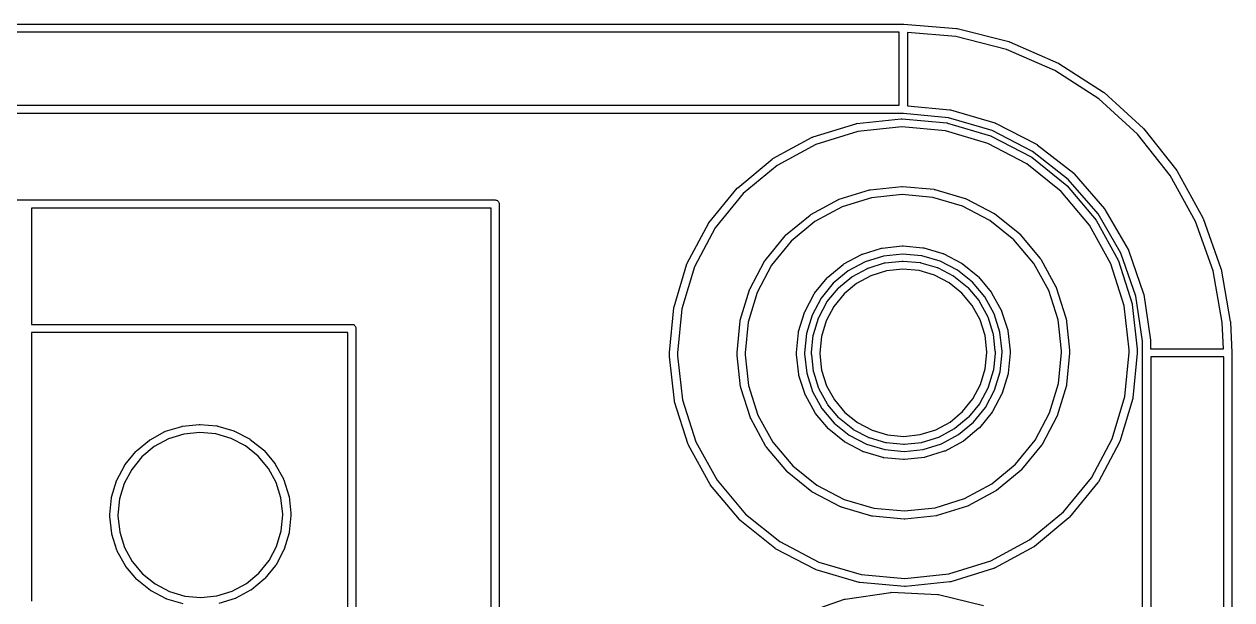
# Model space of a CAD drawing. Extents: x -9 to 156, y -358 to -97.
# Drawn here: x 134.04 to 156.38, y -108.07 to -97.42 of the extents above; entities that cross this region are included whole.
import ezdxf

# ---------------------------------------------------------------- set-up
doc = ezdxf.new("R2010")
doc.units = 0
doc.layers.add('BLACK', color=7, linetype='CONTINUOUS')

msp = doc.modelspace()

# ---------------------------------------------------------------- linework, layer by layer
at = {"layer": 'BLACK', "linetype": 'CONTINUOUS'}
for p, q in [((47.3037, -97.425), (150.296, -97.425)), ((150.225, -97.575), (47.375, -97.575)), ((150.225, -98.925), (150.225, -97.575)), ((150.296, -97.425), (150.3, -97.4246)), ((150.3, -97.4246), (150.304, -97.425)), ((150.304, -97.425), (150.304, -97.425)), ((150.304, -97.425), (150.307, -97.4253)), ((150.307, -97.4253), (151.286, -97.5058)), ((151.268, -97.6548), (150.375, -97.5814)), ((150.375, -97.5814), (150.375, -98.9318)), ((151.286, -97.5058), (151.286, -97.5058)), ((151.286, -97.5058), (151.288, -97.506)), ((151.288, -97.506), (151.293, -97.507)), ((151.293, -97.507), (151.298, -97.5078)), ((151.298, -97.5078), (152.252, -97.7474)), ((152.209, -97.8913), (151.268, -97.6548)), ((152.252, -97.7474), (152.252, -97.7474)), ((152.252, -97.7474), (152.252, -97.7474)), ((152.252, -97.7474), (152.254, -97.7478)), ((152.254, -97.7478), (152.259, -97.7497)), ((152.259, -97.7497), (152.264, -97.7513)), ((152.264, -97.7513), (153.165, -98.1434)), ((153.1, -98.2785), (152.209, -97.8913)), ((153.165, -98.1434), (153.165, -98.1434)), ((153.165, -98.1434), (153.165, -98.1434)), ((153.165, -98.1434), (153.167, -98.1442)), ((153.167, -98.1442), (153.171, -98.1468)), ((153.171, -98.1468), (153.176, -98.1492)), ((153.176, -98.1492), (154.002, -98.6833)), ((153.915, -98.8059), (153.1, -98.2785)), ((154.002, -98.6833), (154.003, -98.6843)), ((154.003, -98.6843), (154.007, -98.6876)), ((154.007, -98.6876), (154.011, -98.6908)), ((154.011, -98.6908), (154.739, -99.3525)), ((47.375, -98.925), (150.225, -98.925)), ((150.375, -98.9318), (151.158, -99.0065)), ((154.633, -99.4593), (153.915, -98.8059)), ((150.296, -99.075), (98.8, -99.075)), ((150.3, -99.0754), (150.296, -99.075)), ((151.137, -99.1552), (150.3, -99.0754)), ((150.3, -99.0754), (150.3, -99.0754)), ((151.943, -99.3918), (151.137, -99.1552)), ((151.158, -99.0065), (151.165, -99.0076)), ((151.165, -99.0076), (151.169, -99.0086)), ((151.169, -99.0086), (151.172, -99.0092)), ((151.172, -99.0092), (151.992, -99.2498)), ((148.631, -99.5104), (149.423, -99.2652)), ((149.423, -99.2652), (149.424, -99.2649)), ((149.424, -99.2649), (149.431, -99.2636)), ((149.431, -99.2636), (149.438, -99.2622)), ((149.438, -99.2622), (150.262, -99.1755)), ((150.271, -99.3255), (149.461, -99.4106)), ((150.262, -99.1755), (150.262, -99.1755)), ((150.262, -99.1755), (150.263, -99.1755)), ((150.263, -99.1755), (150.264, -99.1754)), ((150.264, -99.1754), (150.27, -99.1755)), ((150.27, -99.1755), (150.277, -99.1754)), ((151.082, -99.3993), (150.271, -99.3255)), ((150.277, -99.1754), (151.103, -99.2506)), ((151.103, -99.2506), (151.103, -99.2506)), ((151.103, -99.2506), (151.103, -99.2506)), ((151.103, -99.2506), (151.104, -99.2507)), ((151.104, -99.2507), (151.111, -99.252)), ((151.111, -99.252), (151.118, -99.2533)), ((151.118, -99.2533), (151.913, -99.4875)), ((151.992, -99.2498), (151.999, -99.2523)), ((151.999, -99.2523), (152.002, -99.2538)), ((152.002, -99.2538), (152.005, -99.2551)), ((152.005, -99.2551), (152.765, -99.6465)), ((154.739, -99.3525), (154.74, -99.3538)), ((154.74, -99.3538), (154.743, -99.3577)), ((154.743, -99.3577), (154.747, -99.3615)), ((154.747, -99.3615), (155.356, -100.133)), ((147.888, -99.9106), (148.617, -99.5161)), ((148.617, -99.5161), (148.618, -99.5156)), ((148.618, -99.5156), (148.625, -99.5131)), ((148.625, -99.5131), (148.631, -99.5104)), ((149.461, -99.4106), (148.682, -99.6516)), ((151.864, -99.6293), (151.082, -99.3993)), ((151.913, -99.4875), (151.914, -99.4878)), ((151.914, -99.4878), (151.921, -99.4905)), ((151.921, -99.4905), (151.927, -99.493)), ((151.927, -99.493), (152.662, -99.8773)), ((152.69, -99.7766), (151.943, -99.3918)), ((155.235, -100.221), (154.633, -99.4593)), ((148.682, -99.6516), (147.966, -100.039)), ((152.586, -100.007), (151.864, -99.6293)), ((153.351, -100.296), (152.69, -99.7766)), ((152.765, -99.6465), (152.772, -99.6502)), ((152.772, -99.6502), (152.774, -99.6523)), ((152.774, -99.6523), (152.777, -99.6542)), ((152.777, -99.6542), (153.45, -100.182)), ((147.237, -100.448), (147.876, -99.9188)), ((147.966, -100.039), (147.338, -100.558)), ((147.876, -99.9181), (147.882, -99.9144)), ((147.876, -99.9188), (147.876, -99.9181)), ((147.876, -99.9188), (147.876, -99.9188)), ((147.876, -99.9188), (147.876, -99.9188)), ((147.882, -99.9144), (147.888, -99.9106)), ((153.221, -100.517), (152.586, -100.007)), ((152.662, -99.8773), (152.662, -99.8773)), ((152.662, -99.8773), (152.662, -99.8773)), ((152.662, -99.8773), (152.663, -99.8778)), ((152.663, -99.8778), (152.668, -99.8816)), ((152.668, -99.8816), (152.674, -99.8853)), ((152.674, -99.8853), (153.321, -100.405)), ((153.45, -100.182), (153.455, -100.187)), ((153.455, -100.187), (153.457, -100.19)), ((153.457, -100.19), (153.46, -100.192)), ((153.46, -100.192), (154.02, -100.838)), ((155.704, -101.071), (155.235, -100.221)), ((155.356, -100.133), (155.356, -100.133)), ((155.356, -100.133), (155.356, -100.133)), ((155.356, -100.133), (155.358, -100.135)), ((155.358, -100.135), (155.36, -100.139)), ((155.36, -100.139), (155.363, -100.143)), ((155.363, -100.143), (155.838, -101.004)), ((146.702, -101.101), (147.226, -100.458)), ((147.226, -100.458), (147.227, -100.457)), ((147.227, -100.457), (147.232, -100.452)), ((147.232, -100.452), (147.237, -100.448)), ((149.115, -100.663), (149.675, -100.49)), ((149.675, -100.49), (149.676, -100.489)), ((149.675, -100.49), (149.675, -100.49)), ((149.676, -100.489), (149.682, -100.488)), ((149.682, -100.488), (149.689, -100.487)), ((149.689, -100.487), (150.271, -100.425)), ((150.271, -100.425), (150.271, -100.425)), ((150.271, -100.425), (150.271, -100.425)), ((150.271, -100.425), (150.272, -100.425)), ((150.272, -100.425), (150.279, -100.425)), ((150.279, -100.425), (150.286, -100.425)), ((150.286, -100.425), (150.869, -100.478)), ((150.869, -100.478), (150.869, -100.478)), ((150.869, -100.478), (150.869, -100.478)), ((150.869, -100.478), (150.87, -100.479)), ((150.87, -100.479), (150.877, -100.48)), ((150.877, -100.48), (150.883, -100.481)), ((150.883, -100.481), (151.445, -100.646)), ((153.321, -100.405), (153.321, -100.406)), ((153.321, -100.406), (153.326, -100.411)), ((153.326, -100.411), (153.331, -100.415)), ((153.331, -100.415), (153.864, -101.051)), ((153.902, -100.931), (153.351, -100.296)), ((63.5037, -100.675), (134.096, -100.675)), ((134.096, -100.675), (134.1, -100.675)), ((134.1, -100.675), (134.104, -100.675)), ((134.104, -100.675), (142.746, -100.675)), ((142.746, -100.675), (142.75, -100.675)), ((142.75, -100.675), (142.754, -100.675)), ((142.754, -100.675), (142.765, -100.676)), ((142.765, -100.676), (142.779, -100.68)), ((142.779, -100.68), (142.792, -100.687)), ((142.792, -100.687), (142.803, -100.697)), ((142.803, -100.697), (142.813, -100.708)), ((142.813, -100.708), (142.82, -100.721)), ((142.82, -100.721), (142.824, -100.735)), ((147.338, -100.558), (146.823, -101.19)), ((148.587, -100.947), (149.102, -100.668)), ((149.102, -100.668), (149.102, -100.668)), ((149.102, -100.668), (149.102, -100.668)), ((149.102, -100.668), (149.103, -100.668)), ((149.103, -100.668), (149.109, -100.665)), ((149.109, -100.665), (149.115, -100.663)), ((149.712, -100.635), (149.167, -100.804)), ((150.28, -100.575), (149.712, -100.635)), ((150.848, -100.627), (150.28, -100.575)), ((151.396, -100.788), (150.848, -100.627)), ((151.445, -100.646), (151.445, -100.646)), ((151.445, -100.646), (151.445, -100.647)), ((151.445, -100.647), (151.446, -100.647)), ((151.446, -100.647), (151.452, -100.649)), ((151.452, -100.649), (151.459, -100.652)), ((151.459, -100.652), (151.977, -100.923)), ((153.745, -101.141), (153.221, -100.517)), ((142.675, -100.825), (134.175, -100.825)), ((134.175, -100.825), (134.175, -102.975)), ((142.675, -109.625), (142.675, -100.825)), ((142.824, -100.735), (142.825, -100.75)), ((142.825, -100.75), (142.825, -100.754)), ((142.825, -100.754), (142.825, -109.696)), ((148.581, -100.951), (148.587, -100.947)), ((149.167, -100.804), (148.665, -101.075)), ((151.901, -101.053), (151.396, -100.788)), ((151.977, -100.923), (151.977, -100.923)), ((151.977, -100.923), (151.978, -100.924)), ((151.978, -100.924), (151.984, -100.928)), ((151.984, -100.928), (151.99, -100.931)), ((151.99, -100.931), (152.446, -101.298)), ((154.323, -101.658), (153.902, -100.931)), ((154.02, -100.838), (154.025, -100.843)), ((154.025, -100.843), (154.026, -100.846)), ((154.026, -100.846), (154.028, -100.849)), ((154.028, -100.849), (154.456, -101.589)), ((146.304, -101.845), (146.694, -101.113)), ((146.694, -101.112), (146.698, -101.106)), ((146.694, -101.113), (146.694, -101.112)), ((146.694, -101.113), (146.694, -101.113)), ((146.694, -101.113), (146.694, -101.113)), ((146.698, -101.106), (146.702, -101.101)), ((148.123, -101.328), (148.575, -100.955)), ((148.665, -101.075), (148.225, -101.439)), ((148.575, -100.954), (148.581, -100.951)), ((148.575, -100.955), (148.575, -100.954)), ((152.346, -101.41), (151.901, -101.053)), ((154.137, -101.855), (153.745, -101.141)), ((153.864, -101.051), (153.864, -101.051)), ((153.864, -101.051), (153.864, -101.051)), ((153.864, -101.051), (153.865, -101.051)), ((153.865, -101.051), (153.869, -101.057)), ((153.869, -101.057), (153.872, -101.063)), ((153.872, -101.063), (154.272, -101.79)), ((156.028, -101.987), (155.704, -101.071)), ((155.838, -101.004), (155.839, -101.006)), ((155.839, -101.006), (155.841, -101.011)), ((155.841, -101.011), (155.843, -101.015)), ((155.843, -101.015), (156.172, -101.942)), ((146.823, -101.19), (146.44, -101.909)), ((147.743, -101.792), (148.113, -101.339)), ((148.113, -101.339), (148.114, -101.338)), ((148.114, -101.338), (148.119, -101.333)), ((148.119, -101.333), (148.123, -101.328)), ((152.446, -101.298), (152.446, -101.298)), ((152.446, -101.298), (152.446, -101.298)), ((152.446, -101.298), (152.447, -101.299)), ((152.447, -101.299), (152.452, -101.304)), ((152.452, -101.304), (152.456, -101.308)), ((152.456, -101.308), (152.833, -101.757)), ((148.225, -101.439), (147.864, -101.882)), ((149.542, -101.677), (149.896, -101.567)), ((149.896, -101.567), (149.897, -101.567)), ((149.897, -101.567), (149.903, -101.566)), ((149.903, -101.566), (149.91, -101.564)), ((149.91, -101.564), (150.279, -101.525)), ((150.279, -101.525), (150.279, -101.525)), ((150.279, -101.525), (150.279, -101.525)), ((150.279, -101.525), (150.28, -101.525)), ((150.28, -101.525), (150.287, -101.525)), ((150.287, -101.525), (150.294, -101.525)), ((150.294, -101.525), (150.663, -101.559)), ((150.663, -101.559), (150.663, -101.559)), ((150.663, -101.559), (150.663, -101.559)), ((150.663, -101.559), (150.664, -101.559)), ((150.664, -101.559), (150.67, -101.56)), ((150.67, -101.56), (150.677, -101.562)), ((150.677, -101.562), (151.033, -101.666)), ((152.713, -101.848), (152.346, -101.41)), ((154.456, -101.589), (154.456, -101.589)), ((154.456, -101.589), (154.456, -101.589)), ((154.456, -101.589), (154.46, -101.596)), ((154.46, -101.596), (154.461, -101.599)), ((154.461, -101.599), (154.462, -101.602)), ((154.462, -101.602), (154.743, -102.41)), ((147.46, -102.322), (147.735, -101.805)), ((147.735, -101.805), (147.736, -101.804)), ((147.735, -101.805), (147.735, -101.805)), ((147.735, -101.805), (147.735, -101.805)), ((147.736, -101.804), (147.739, -101.798)), ((147.739, -101.798), (147.743, -101.792)), ((149.202, -101.859), (149.528, -101.682)), ((149.593, -101.818), (149.28, -101.987)), ((149.528, -101.682), (149.528, -101.682)), ((149.528, -101.682), (149.528, -101.682)), ((149.528, -101.682), (149.529, -101.682)), ((149.529, -101.682), (149.535, -101.679)), ((149.535, -101.679), (149.542, -101.677)), ((149.933, -101.713), (149.593, -101.818)), ((149.65, -101.934), (149.952, -101.84)), ((150.287, -101.675), (149.933, -101.713)), ((149.952, -101.84), (149.953, -101.84)), ((149.953, -101.84), (149.96, -101.839)), ((149.96, -101.839), (149.966, -101.837)), ((149.966, -101.837), (150.281, -101.804)), ((150.281, -101.804), (150.281, -101.804)), ((150.281, -101.804), (150.281, -101.804)), ((150.281, -101.804), (150.282, -101.804)), ((150.282, -101.804), (150.289, -101.804)), ((150.642, -101.708), (150.287, -101.675)), ((150.289, -101.804), (150.295, -101.804)), ((150.295, -101.804), (150.611, -101.833)), ((150.611, -101.833), (150.611, -101.833)), ((150.611, -101.833), (150.611, -101.833)), ((150.611, -101.833), (150.612, -101.833)), ((150.612, -101.833), (150.618, -101.834)), ((150.618, -101.834), (150.625, -101.836)), ((150.625, -101.836), (150.928, -101.925)), ((150.984, -101.808), (150.642, -101.708)), ((151.299, -101.973), (150.984, -101.808)), ((151.033, -101.666), (151.034, -101.667)), ((151.034, -101.667), (151.04, -101.669)), ((151.04, -101.669), (151.046, -101.672)), ((151.046, -101.672), (151.375, -101.844)), ((152.833, -101.757), (152.833, -101.757)), ((152.833, -101.757), (152.833, -101.757)), ((152.833, -101.757), (152.833, -101.758)), ((152.833, -101.758), (152.837, -101.763)), ((152.837, -101.763), (152.841, -101.769)), ((152.841, -101.769), (153.123, -102.282)), ((154.272, -101.79), (154.273, -101.791)), ((154.273, -101.791), (154.275, -101.797)), ((154.275, -101.797), (154.278, -101.803)), ((154.278, -101.803), (154.529, -102.594)), ((154.599, -102.452), (154.323, -101.658)), ((146.059, -102.653), (146.299, -101.859)), ((146.44, -101.909), (146.205, -102.689)), ((146.299, -101.858), (146.302, -101.851)), ((146.299, -101.859), (146.299, -101.858)), ((146.302, -101.851), (146.304, -101.845)), ((147.864, -101.882), (147.596, -102.386)), ((148.904, -102.103), (149.19, -101.867)), ((149.28, -101.987), (149.005, -102.214)), ((149.19, -101.867), (149.191, -101.866)), ((149.19, -101.867), (149.19, -101.867)), ((149.19, -101.867), (149.19, -101.867)), ((149.191, -101.866), (149.196, -101.863)), ((149.196, -101.863), (149.202, -101.859)), ((149.358, -102.09), (149.636, -101.94)), ((149.636, -101.94), (149.637, -101.939)), ((149.637, -101.939), (149.643, -101.937)), ((149.643, -101.937), (149.65, -101.934)), ((149.989, -101.986), (149.701, -102.075)), ((150.289, -101.954), (149.989, -101.986)), ((150.59, -101.982), (150.289, -101.954)), ((150.879, -102.067), (150.59, -101.982)), ((150.928, -101.925), (150.929, -101.925)), ((150.929, -101.925), (150.936, -101.928)), ((150.936, -101.928), (150.942, -101.93)), ((150.942, -101.93), (151.222, -102.077)), ((151.577, -102.196), (151.299, -101.973)), ((151.375, -101.844), (151.375, -101.844)), ((151.375, -101.844), (151.375, -101.844)), ((151.375, -101.844), (151.376, -101.844)), ((151.376, -101.844), (151.382, -101.848)), ((151.382, -101.848), (151.387, -101.852)), ((151.387, -101.852), (151.676, -102.084)), ((152.988, -102.348), (152.713, -101.848)), ((154.383, -102.632), (154.137, -101.855)), ((156.199, -102.944), (156.028, -101.987)), ((156.172, -101.942), (156.172, -101.944)), ((156.172, -101.944), (156.173, -101.949)), ((156.173, -101.949), (156.175, -101.954)), ((156.175, -101.954), (156.347, -102.922)), ((148.659, -102.401), (148.894, -102.114)), ((149.005, -102.214), (148.78, -102.49)), ((148.894, -102.113), (148.899, -102.108)), ((148.894, -102.114), (148.894, -102.113)), ((148.899, -102.108), (148.904, -102.103)), ((149.102, -102.3), (149.346, -102.098)), ((149.436, -102.219), (149.203, -102.411)), ((149.346, -102.098), (149.352, -102.094)), ((149.346, -102.098), (149.346, -102.098)), ((149.346, -102.098), (149.346, -102.098)), ((149.346, -102.098), (149.346, -102.098)), ((149.352, -102.094), (149.358, -102.09)), ((149.701, -102.075), (149.436, -102.219)), ((151.146, -102.207), (150.879, -102.067)), ((151.382, -102.396), (151.146, -102.207)), ((151.222, -102.077), (151.222, -102.077)), ((151.222, -102.077), (151.222, -102.077)), ((151.222, -102.077), (151.223, -102.078)), ((151.223, -102.078), (151.229, -102.081)), ((151.229, -102.081), (151.235, -102.085)), ((151.235, -102.085), (151.481, -102.283)), ((151.481, -102.283), (151.481, -102.283)), ((151.481, -102.283), (151.481, -102.283)), ((151.481, -102.283), (151.482, -102.284)), ((151.482, -102.284), (151.487, -102.289)), ((151.806, -102.469), (151.577, -102.196)), ((151.676, -102.084), (151.676, -102.084)), ((151.676, -102.084), (151.676, -102.084)), ((151.676, -102.084), (151.677, -102.085)), ((151.677, -102.085), (151.682, -102.09)), ((151.682, -102.09), (151.687, -102.094)), ((151.687, -102.094), (151.925, -102.378)), ((153.123, -102.282), (153.123, -102.282)), ((153.123, -102.282), (153.123, -102.282)), ((153.123, -102.282), (153.124, -102.283)), ((153.124, -102.283), (153.126, -102.289)), ((147.285, -102.896), (147.455, -102.335)), ((147.596, -102.386), (147.431, -102.932)), ((147.455, -102.334), (147.458, -102.328)), ((147.455, -102.335), (147.455, -102.334)), ((147.458, -102.328), (147.46, -102.322)), ((148.477, -102.741), (148.651, -102.413)), ((148.78, -102.49), (148.613, -102.805)), ((148.651, -102.413), (148.652, -102.412)), ((148.652, -102.412), (148.656, -102.407)), ((148.656, -102.407), (148.659, -102.401)), ((148.892, -102.555), (149.092, -102.31)), ((149.203, -102.411), (149.012, -102.645)), ((149.092, -102.309), (149.097, -102.305)), ((149.092, -102.31), (149.092, -102.309)), ((149.097, -102.305), (149.102, -102.3)), ((151.575, -102.627), (151.382, -102.396)), ((151.487, -102.289), (151.492, -102.294)), ((151.492, -102.294), (151.695, -102.536)), ((151.977, -102.781), (151.806, -102.469)), ((151.925, -102.378), (151.926, -102.379)), ((151.926, -102.379), (151.93, -102.385)), ((151.93, -102.385), (151.933, -102.39)), ((151.933, -102.39), (152.112, -102.715)), ((153.161, -102.892), (152.988, -102.348)), ((153.126, -102.289), (153.129, -102.295)), ((153.129, -102.295), (153.306, -102.854)), ((154.72, -103.286), (154.599, -102.452)), ((154.743, -102.41), (154.745, -102.417)), ((154.745, -102.417), (154.745, -102.42)), ((154.745, -102.42), (154.746, -102.423)), ((154.746, -102.423), (154.869, -103.269)), ((145.975, -103.493), (146.056, -102.667)), ((146.056, -102.666), (146.058, -102.66)), ((146.056, -102.667), (146.056, -102.666)), ((146.056, -102.667), (146.056, -102.667)), ((146.056, -102.667), (146.056, -102.667)), ((146.058, -102.66), (146.059, -102.653)), ((146.205, -102.689), (146.125, -103.503)), ((148.735, -102.847), (148.884, -102.568)), ((149.012, -102.645), (148.871, -102.911)), ((148.884, -102.567), (148.888, -102.561)), ((148.884, -102.568), (148.884, -102.567)), ((148.884, -102.568), (148.884, -102.568)), ((148.884, -102.568), (148.884, -102.568)), ((148.888, -102.561), (148.892, -102.555)), ((151.721, -102.891), (151.575, -102.627)), ((151.695, -102.536), (151.695, -102.536)), ((151.695, -102.536), (151.695, -102.536)), ((151.695, -102.536), (151.696, -102.537)), ((151.696, -102.537), (151.7, -102.542)), ((151.7, -102.542), (151.703, -102.548)), ((151.703, -102.548), (151.856, -102.825)), ((152.112, -102.715), (152.113, -102.716)), ((152.113, -102.716), (152.115, -102.723)), ((152.115, -102.723), (152.118, -102.729)), ((152.118, -102.729), (152.23, -103.082)), ((154.475, -103.445), (154.383, -102.632)), ((154.529, -102.594), (154.529, -102.594)), ((154.529, -102.594), (154.529, -102.594)), ((154.529, -102.594), (154.529, -102.595)), ((154.529, -102.595), (154.53, -102.601)), ((154.53, -102.601), (154.532, -102.608)), ((154.532, -102.608), (154.624, -103.432)), ((147.225, -103.493), (147.282, -102.91)), ((147.282, -102.91), (147.283, -102.909)), ((147.282, -102.91), (147.282, -102.91)), ((147.282, -102.91), (147.282, -102.91)), ((147.283, -102.909), (147.284, -102.902)), ((147.284, -102.902), (147.285, -102.896)), ((147.431, -102.932), (147.375, -103.503)), ((148.364, -103.109), (148.472, -102.754)), ((148.472, -102.753), (148.475, -102.747)), ((148.472, -102.754), (148.472, -102.753)), ((148.475, -102.747), (148.477, -102.741)), ((148.613, -102.805), (148.51, -103.146)), ((148.638, -103.163), (148.729, -102.861)), ((148.729, -102.861), (148.73, -102.86)), ((148.73, -102.86), (148.732, -102.853)), ((148.732, -102.853), (148.735, -102.847)), ((148.871, -102.911), (148.784, -103.2)), ((151.812, -103.179), (151.721, -102.891)), ((151.856, -102.825), (151.856, -102.826)), ((151.856, -102.826), (151.859, -102.832)), ((151.859, -102.832), (151.862, -102.839)), ((151.862, -102.839), (151.957, -103.14)), ((152.085, -103.121), (151.977, -102.781)), ((153.225, -103.463), (153.161, -102.892)), ((153.306, -102.854), (153.306, -102.854)), ((153.306, -102.854), (153.306, -102.854)), ((153.306, -102.854), (153.306, -102.855)), ((153.306, -102.855), (153.308, -102.861)), ((153.308, -102.861), (153.309, -102.868)), ((153.309, -102.868), (153.374, -103.45)), ((156.221, -103.425), (156.199, -102.944)), ((156.347, -102.922), (156.348, -102.924)), ((156.348, -102.924), (156.348, -102.928)), ((156.348, -102.928), (156.348, -102.932)), ((156.348, -102.932), (156.375, -103.495)), ((134.175, -102.975), (140.096, -102.975)), ((134.175, -103.125), (134.175, -108.096)), ((140.025, -103.125), (134.175, -103.125)), ((140.025, -109.625), (140.025, -103.125)), ((140.096, -102.975), (140.1, -102.975)), ((140.1, -102.975), (140.104, -102.975)), ((140.104, -102.975), (140.104, -102.975)), ((140.104, -102.975), (140.115, -102.976)), ((140.115, -102.976), (140.129, -102.98)), ((140.129, -102.98), (140.142, -102.987)), ((140.142, -102.987), (140.153, -102.997)), ((140.153, -102.997), (140.163, -103.008)), ((140.163, -103.008), (140.17, -103.021)), ((140.17, -103.021), (140.174, -103.035)), ((140.174, -103.035), (140.175, -103.05)), ((140.175, -103.05), (140.175, -103.054)), ((140.175, -103.054), (140.175, -109.625)), ((148.325, -103.493), (148.362, -103.124)), ((148.362, -103.123), (148.363, -103.116)), ((148.362, -103.124), (148.362, -103.123)), ((148.362, -103.124), (148.362, -103.124)), ((148.362, -103.124), (148.362, -103.124)), ((148.363, -103.116), (148.364, -103.109)), ((148.51, -103.146), (148.475, -103.503)), ((148.604, -103.493), (148.635, -103.178)), ((148.635, -103.177), (148.637, -103.17)), ((148.635, -103.178), (148.635, -103.177)), ((148.635, -103.178), (148.635, -103.178)), ((148.635, -103.178), (148.635, -103.178)), ((148.637, -103.17), (148.638, -103.163)), ((151.846, -103.482), (151.812, -103.179)), ((151.957, -103.14), (151.957, -103.14)), ((151.957, -103.14), (151.957, -103.14)), ((151.957, -103.14), (151.957, -103.141)), ((151.957, -103.141), (151.959, -103.148)), ((151.959, -103.148), (151.96, -103.155)), ((151.96, -103.155), (151.995, -103.469)), ((152.125, -103.478), (152.085, -103.121)), ((152.23, -103.082), (152.23, -103.082)), ((152.23, -103.082), (152.23, -103.082)), ((152.23, -103.082), (152.23, -103.083)), ((152.23, -103.083), (152.232, -103.09)), ((152.232, -103.09), (152.233, -103.097)), ((152.233, -103.097), (152.274, -103.465)), ((148.784, -103.2), (148.754, -103.503)), ((154.725, -103.497), (154.72, -103.286)), ((154.869, -103.269), (154.87, -103.277)), ((154.87, -103.277), (154.87, -103.278)), ((154.87, -103.278), (154.87, -103.278)), ((154.87, -103.278), (154.873, -103.425)), ((145.975, -103.496), (145.975, -103.493)), ((145.975, -103.499), (145.975, -103.496)), ((145.975, -103.501), (145.975, -103.499)), ((145.975, -103.56), (145.975, -103.501)), ((145.976, -103.563), (145.975, -103.56)), ((145.976, -103.567), (145.976, -103.563)), ((145.976, -103.568), (145.976, -103.567)), ((146.068, -104.392), (145.976, -103.568)), ((146.125, -103.503), (146.125, -103.555)), ((146.125, -103.555), (146.217, -104.368)), ((147.225, -103.496), (147.225, -103.493)), ((147.225, -103.499), (147.225, -103.496)), ((147.225, -103.501), (147.225, -103.499)), ((147.225, -103.542), (147.225, -103.501)), ((147.226, -103.546), (147.225, -103.542)), ((147.226, -103.549), (147.226, -103.546)), ((147.226, -103.55), (147.226, -103.549)), ((147.291, -104.132), (147.226, -103.55)), ((147.375, -103.503), (147.375, -103.537)), ((147.375, -103.537), (147.439, -104.108)), ((148.325, -103.496), (148.325, -103.493)), ((148.325, -103.499), (148.325, -103.496)), ((148.325, -103.501), (148.325, -103.499)), ((148.325, -103.527), (148.325, -103.501)), ((148.326, -103.53), (148.325, -103.527)), ((148.326, -103.534), (148.326, -103.53)), ((148.326, -103.535), (148.326, -103.534)), ((148.367, -103.903), (148.326, -103.535)), ((148.475, -103.503), (148.475, -103.522)), ((148.475, -103.522), (148.515, -103.879)), ((148.604, -103.496), (148.604, -103.493)), ((148.604, -103.499), (148.604, -103.496)), ((148.604, -103.501), (148.604, -103.499)), ((148.604, -103.523), (148.604, -103.501)), ((148.604, -103.527), (148.604, -103.523)), ((148.604, -103.53), (148.604, -103.527)), ((148.605, -103.531), (148.604, -103.53)), ((148.64, -103.845), (148.605, -103.531)), ((148.754, -103.503), (148.754, -103.518)), ((148.754, -103.518), (148.788, -103.821)), ((151.816, -103.8), (151.846, -103.497)), ((151.846, -103.497), (151.846, -103.482)), ((151.996, -103.507), (151.965, -103.822)), ((151.995, -103.469), (151.996, -103.47)), ((151.996, -103.47), (151.996, -103.473)), ((151.996, -103.473), (151.996, -103.477)), ((151.996, -103.477), (151.996, -103.499)), ((151.996, -103.499), (151.996, -103.501)), ((151.996, -103.501), (151.996, -103.504)), ((151.996, -103.504), (151.996, -103.507)), ((152.09, -103.854), (152.125, -103.497)), ((152.125, -103.497), (152.125, -103.478)), ((152.275, -103.507), (152.238, -103.876)), ((152.274, -103.465), (152.274, -103.466)), ((152.274, -103.466), (152.274, -103.47)), ((152.274, -103.47), (152.275, -103.473)), ((152.275, -103.473), (152.275, -103.499)), ((152.275, -103.499), (152.275, -103.501)), ((152.275, -103.501), (152.275, -103.504)), ((152.275, -103.504), (152.275, -103.507)), ((153.169, -104.068), (153.225, -103.497)), ((153.225, -103.497), (153.225, -103.463)), ((153.375, -103.507), (153.318, -104.09)), ((153.374, -103.45), (153.374, -103.451)), ((153.374, -103.451), (153.374, -103.454)), ((153.374, -103.454), (153.375, -103.458)), ((153.375, -103.458), (153.375, -103.499)), ((153.375, -103.499), (153.375, -103.501)), ((153.375, -103.501), (153.375, -103.504)), ((153.375, -103.504), (153.375, -103.507)), ((154.395, -104.311), (154.475, -103.497)), ((154.475, -103.497), (154.475, -103.445)), ((154.625, -103.507), (154.544, -104.333)), ((154.624, -103.432), (154.624, -103.433)), ((154.624, -103.433), (154.624, -103.437)), ((154.624, -103.437), (154.625, -103.44)), ((154.625, -103.44), (154.625, -103.499)), ((154.625, -103.499), (154.625, -103.501)), ((154.625, -103.501), (154.625, -103.504)), ((154.625, -103.504), (154.625, -103.507)), ((154.725, -103.5), (154.725, -103.497)), ((154.725, -103.504), (154.725, -103.5)), ((154.725, -111.395), (154.725, -103.504)), ((154.873, -103.425), (156.221, -103.425)), ((154.875, -103.575), (154.875, -181.425)), ((156.225, -103.575), (154.875, -103.575)), ((156.225, -181.425), (156.225, -103.575)), ((156.375, -103.495), (156.375, -103.5)), ((156.375, -103.5), (156.375, -103.504)), ((156.375, -103.504), (156.375, -181.496)), ((148.641, -103.852), (148.64, -103.845)), ((148.788, -103.821), (148.879, -104.109)), ((151.729, -104.089), (151.816, -103.8)), ((151.962, -103.837), (151.871, -104.139)), ((151.963, -103.83), (151.962, -103.837)), ((151.965, -103.823), (151.963, -103.83)), ((151.965, -103.822), (151.965, -103.822)), ((151.965, -103.822), (151.965, -103.822)), ((151.965, -103.822), (151.965, -103.823)), ((148.368, -103.91), (148.367, -103.903)), ((148.37, -103.917), (148.368, -103.91)), ((148.37, -103.918), (148.37, -103.917)), ((148.482, -104.271), (148.37, -103.918)), ((148.37, -103.918), (148.37, -103.918)), ((148.37, -103.918), (148.37, -103.918)), ((148.515, -103.879), (148.623, -104.219)), ((148.643, -103.859), (148.641, -103.852)), ((148.643, -103.86), (148.643, -103.859)), ((148.738, -104.161), (148.643, -103.86)), ((148.643, -103.86), (148.643, -103.86)), ((148.643, -103.86), (148.643, -103.86)), ((151.987, -104.195), (152.09, -103.854)), ((152.236, -103.891), (152.128, -104.246)), ((152.237, -103.884), (152.236, -103.891)), ((152.238, -103.877), (152.237, -103.884)), ((152.238, -103.876), (152.238, -103.876)), ((152.238, -103.876), (152.238, -103.876)), ((152.238, -103.876), (152.238, -103.877)), ((153.004, -104.614), (153.169, -104.068)), ((147.292, -104.139), (147.291, -104.132)), ((147.294, -104.145), (147.292, -104.139)), ((147.294, -104.146), (147.294, -104.145)), ((147.471, -104.705), (147.294, -104.146)), ((147.294, -104.146), (147.294, -104.146)), ((147.294, -104.146), (147.294, -104.146)), ((147.439, -104.108), (147.612, -104.652)), ((148.485, -104.277), (148.482, -104.271)), ((148.487, -104.284), (148.485, -104.277)), ((148.488, -104.285), (148.487, -104.284)), ((148.667, -104.61), (148.488, -104.285)), ((148.623, -104.219), (148.794, -104.531)), ((148.741, -104.168), (148.738, -104.161)), ((148.744, -104.174), (148.741, -104.168)), ((148.744, -104.175), (148.744, -104.174)), ((148.897, -104.452), (148.744, -104.175)), ((148.879, -104.109), (149.025, -104.373)), ((151.588, -104.355), (151.729, -104.089)), ((151.865, -104.153), (151.716, -104.432)), ((151.82, -104.51), (151.987, -104.195)), ((151.868, -104.147), (151.865, -104.153)), ((151.87, -104.14), (151.868, -104.147)), ((151.871, -104.139), (151.87, -104.14)), ((152.123, -104.259), (151.949, -104.587)), ((152.125, -104.253), (152.123, -104.259)), ((152.128, -104.247), (152.125, -104.253)), ((152.128, -104.246), (152.128, -104.246)), ((152.128, -104.246), (152.128, -104.246)), ((152.128, -104.246), (152.128, -104.247)), ((153.315, -104.104), (153.145, -104.665)), ((153.316, -104.098), (153.315, -104.104)), ((153.317, -104.091), (153.316, -104.098)), ((153.318, -104.09), (153.317, -104.091)), ((146.07, -104.399), (146.068, -104.392)), ((146.071, -104.405), (146.07, -104.399)), ((146.071, -104.406), (146.071, -104.405)), ((146.322, -105.197), (146.071, -104.406)), ((146.071, -104.406), (146.071, -104.406)), ((146.071, -104.406), (146.071, -104.406)), ((146.217, -104.368), (146.463, -105.145)), ((148.901, -104.458), (148.897, -104.452)), ((148.904, -104.463), (148.901, -104.458)), ((148.905, -104.464), (148.904, -104.463)), ((149.108, -104.706), (148.905, -104.464)), ((148.905, -104.464), (148.905, -104.464)), ((148.905, -104.464), (148.905, -104.464)), ((149.025, -104.373), (149.218, -104.604)), ((151.397, -104.589), (151.588, -104.355)), ((151.708, -104.445), (151.508, -104.69)), ((151.595, -104.786), (151.82, -104.51)), ((151.712, -104.439), (151.708, -104.445)), ((151.716, -104.433), (151.712, -104.439)), ((151.716, -104.432), (151.716, -104.433)), ((154.16, -105.091), (154.395, -104.311)), ((154.541, -104.347), (154.301, -105.141)), ((154.542, -104.34), (154.541, -104.347)), ((154.544, -104.334), (154.542, -104.34)), ((154.544, -104.333), (154.544, -104.334)), ((147.474, -104.711), (147.471, -104.705)), ((147.476, -104.717), (147.474, -104.711)), ((147.477, -104.718), (147.476, -104.717)), ((147.759, -105.231), (147.477, -104.718)), ((147.477, -104.718), (147.477, -104.718)), ((147.477, -104.718), (147.477, -104.718)), ((147.612, -104.652), (147.887, -105.152)), ((148.67, -104.615), (148.667, -104.61)), ((148.674, -104.621), (148.67, -104.615)), ((148.675, -104.622), (148.674, -104.621)), ((148.913, -104.906), (148.675, -104.622)), ((148.675, -104.622), (148.675, -104.622)), ((148.675, -104.622), (148.675, -104.622)), ((148.794, -104.531), (149.023, -104.804)), ((149.113, -104.711), (149.108, -104.706)), ((149.118, -104.716), (149.113, -104.711)), ((149.119, -104.717), (149.118, -104.716)), ((149.365, -104.915), (149.119, -104.717)), ((149.119, -104.717), (149.119, -104.717)), ((149.119, -104.717), (149.119, -104.717)), ((149.218, -104.604), (149.454, -104.793)), ((151.164, -104.781), (151.397, -104.589)), ((151.498, -104.7), (151.254, -104.902)), ((151.503, -104.695), (151.498, -104.7)), ((151.508, -104.691), (151.503, -104.695)), ((151.508, -104.69), (151.508, -104.691)), ((151.941, -104.599), (151.706, -104.886)), ((151.944, -104.593), (151.941, -104.599)), ((151.948, -104.588), (151.944, -104.593)), ((151.949, -104.587), (151.948, -104.588)), ((151.949, -104.587), (151.949, -104.587)), ((151.949, -104.587), (151.949, -104.587)), ((152.736, -105.118), (153.004, -104.614)), ((153.14, -104.678), (152.865, -105.195)), ((153.142, -104.672), (153.14, -104.678)), ((153.145, -104.666), (153.142, -104.672)), ((153.145, -104.665), (153.145, -104.665)), ((153.145, -104.665), (153.145, -104.665)), ((153.145, -104.665), (153.145, -104.666)), ((136.37, -105.108), (136.644, -104.959)), ((136.644, -104.959), (136.644, -104.959)), ((136.644, -104.959), (136.644, -104.959)), ((136.644, -104.959), (136.645, -104.959)), ((136.645, -104.959), (136.652, -104.956)), ((136.652, -104.956), (136.658, -104.953)), ((136.658, -104.953), (136.956, -104.861)), ((136.956, -104.861), (136.956, -104.861)), ((136.956, -104.861), (136.957, -104.861)), ((136.957, -104.861), (136.964, -104.859)), ((136.964, -104.859), (136.97, -104.858)), ((136.97, -104.858), (137.281, -104.825)), ((137.281, -104.825), (137.281, -104.825)), ((137.281, -104.825), (137.281, -104.825)), ((137.281, -104.825), (137.282, -104.825)), ((137.282, -104.825), (137.289, -104.825)), ((137.289, -104.825), (137.296, -104.825)), ((137.296, -104.825), (137.607, -104.854)), ((137.607, -104.854), (137.607, -104.854)), ((137.607, -104.854), (137.607, -104.854)), ((137.607, -104.854), (137.608, -104.854)), ((137.608, -104.854), (137.614, -104.855)), ((137.614, -104.855), (137.621, -104.856)), ((137.621, -104.856), (137.921, -104.945)), ((137.921, -104.945), (137.922, -104.945)), ((137.922, -104.945), (137.928, -104.948)), ((137.928, -104.948), (137.934, -104.95)), ((137.934, -104.95), (138.211, -105.095)), ((148.918, -104.91), (148.913, -104.906)), ((148.923, -104.915), (148.918, -104.91)), ((148.924, -104.916), (148.923, -104.915)), ((149.213, -105.148), (148.924, -104.916)), ((148.924, -104.916), (148.924, -104.916)), ((148.924, -104.916), (148.924, -104.916)), ((149.023, -104.804), (149.301, -105.027)), ((149.371, -104.919), (149.365, -104.915)), ((149.377, -104.922), (149.371, -104.919)), ((149.378, -104.923), (149.377, -104.922)), ((149.658, -105.07), (149.378, -104.923)), ((149.378, -104.923), (149.378, -104.923)), ((149.378, -104.923), (149.378, -104.923)), ((149.454, -104.793), (149.721, -104.933)), ((149.721, -104.933), (150.01, -105.018)), ((150.611, -105.014), (150.899, -104.925)), ((150.899, -104.925), (151.164, -104.781)), ((151.242, -104.91), (150.964, -105.06)), ((151.248, -104.906), (151.242, -104.91)), ((151.254, -104.902), (151.248, -104.906)), ((151.254, -104.902), (151.254, -104.902)), ((151.254, -104.902), (151.254, -104.902)), ((151.254, -104.902), (151.254, -104.902)), ((151.32, -105.013), (151.595, -104.786)), ((151.696, -104.897), (151.41, -105.133)), ((151.701, -104.892), (151.696, -104.897)), ((151.706, -104.887), (151.701, -104.892)), ((151.706, -104.886), (151.706, -104.887)), ((136.117, -105.315), (136.357, -105.116)), ((136.357, -105.116), (136.358, -105.115)), ((136.358, -105.115), (136.364, -105.111)), ((136.364, -105.111), (136.37, -105.108)), ((136.709, -105.094), (136.447, -105.236)), ((136.993, -105.006), (136.709, -105.094)), ((137.289, -104.975), (136.993, -105.006)), ((137.586, -105.002), (137.289, -104.975)), ((137.871, -105.086), (137.586, -105.002)), ((138.135, -105.224), (137.871, -105.086)), ((138.211, -105.095), (138.211, -105.095)), ((138.211, -105.095), (138.212, -105.095)), ((138.212, -105.095), (138.217, -105.099)), ((138.217, -105.099), (138.223, -105.103)), ((138.223, -105.103), (138.466, -105.298)), ((146.463, -105.145), (146.855, -105.859)), ((147.887, -105.152), (148.254, -105.59)), ((149.218, -105.152), (149.213, -105.148)), ((149.224, -105.156), (149.218, -105.152)), ((149.225, -105.156), (149.224, -105.156)), ((149.553, -105.328), (149.225, -105.156)), ((149.225, -105.156), (149.225, -105.156)), ((149.225, -105.156), (149.225, -105.156)), ((149.301, -105.027), (149.616, -105.192)), ((149.664, -105.072), (149.658, -105.07)), ((149.671, -105.075), (149.664, -105.072)), ((149.672, -105.075), (149.671, -105.075)), ((149.975, -105.164), (149.672, -105.075)), ((149.982, -105.166), (149.975, -105.164)), ((149.988, -105.167), (149.982, -105.166)), ((149.989, -105.167), (149.988, -105.167)), ((150.305, -105.196), (149.989, -105.167)), ((149.989, -105.167), (149.989, -105.167)), ((149.989, -105.167), (149.989, -105.167)), ((150.01, -105.018), (150.311, -105.046)), ((150.311, -105.046), (150.611, -105.014)), ((150.634, -105.163), (150.319, -105.196)), ((150.64, -105.161), (150.634, -105.163)), ((150.647, -105.16), (150.64, -105.161)), ((150.648, -105.16), (150.647, -105.16)), ((150.95, -105.066), (150.648, -105.16)), ((150.667, -105.287), (151.007, -105.182)), ((150.957, -105.063), (150.95, -105.066)), ((150.963, -105.061), (150.957, -105.063)), ((150.964, -105.06), (150.963, -105.061)), ((150.964, -105.06), (150.964, -105.06)), ((150.964, -105.06), (150.964, -105.06)), ((151.007, -105.182), (151.32, -105.013)), ((151.398, -105.141), (151.072, -105.318)), ((151.404, -105.137), (151.398, -105.141)), ((151.409, -105.134), (151.404, -105.137)), ((151.41, -105.133), (151.409, -105.134)), ((151.41, -105.133), (151.41, -105.133)), ((151.41, -105.133), (151.41, -105.133)), ((152.375, -105.561), (152.736, -105.118)), ((153.777, -105.81), (154.16, -105.091)), ((154.296, -105.155), (153.906, -105.887)), ((154.298, -105.149), (154.296, -105.155)), ((154.301, -105.142), (154.298, -105.149)), ((154.301, -105.141), (154.301, -105.142)), ((135.909, -105.567), (136.107, -105.325)), ((136.107, -105.324), (136.112, -105.32)), ((136.107, -105.325), (136.107, -105.324)), ((136.112, -105.32), (136.117, -105.315)), ((136.447, -105.236), (136.218, -105.426)), ((138.367, -105.411), (138.135, -105.224)), ((138.558, -105.639), (138.367, -105.411)), ((138.466, -105.298), (138.467, -105.299)), ((138.467, -105.299), (138.472, -105.304)), ((138.472, -105.304), (138.477, -105.309)), ((138.477, -105.309), (138.678, -105.548)), ((146.325, -105.203), (146.322, -105.197)), ((146.327, -105.209), (146.325, -105.203)), ((146.328, -105.21), (146.327, -105.209)), ((146.728, -105.937), (146.328, -105.21)), ((147.763, -105.237), (147.759, -105.231)), ((147.767, -105.242), (147.763, -105.237)), ((147.767, -105.243), (147.767, -105.242)), ((148.144, -105.692), (147.767, -105.243)), ((147.767, -105.243), (147.767, -105.243)), ((147.767, -105.243), (147.767, -105.243)), ((149.56, -105.331), (149.553, -105.328)), ((149.566, -105.333), (149.56, -105.331)), ((149.567, -105.334), (149.566, -105.333)), ((149.923, -105.438), (149.567, -105.334)), ((149.616, -105.192), (149.958, -105.292)), ((149.958, -105.292), (150.313, -105.325)), ((150.311, -105.196), (150.305, -105.196)), ((150.318, -105.196), (150.311, -105.196)), ((150.313, -105.325), (150.667, -105.287)), ((150.319, -105.196), (150.318, -105.196)), ((150.319, -105.196), (150.319, -105.196)), ((150.319, -105.196), (150.319, -105.196)), ((151.058, -105.323), (150.704, -105.433)), ((151.065, -105.321), (151.058, -105.323)), ((151.071, -105.318), (151.065, -105.321)), ((151.072, -105.318), (151.071, -105.318)), ((152.857, -105.208), (152.487, -105.661)), ((152.861, -105.202), (152.857, -105.208)), ((152.864, -105.196), (152.861, -105.202)), ((152.865, -105.195), (152.864, -105.196)), ((152.865, -105.195), (152.865, -105.195)), ((152.865, -105.195), (152.865, -105.195)), ((135.755, -105.855), (135.901, -105.579)), ((135.901, -105.579), (135.902, -105.578)), ((135.902, -105.578), (135.905, -105.573)), ((135.905, -105.573), (135.909, -105.567)), ((136.218, -105.426), (136.03, -105.656)), ((138.678, -105.548), (138.678, -105.548)), ((138.678, -105.548), (138.678, -105.548)), ((138.678, -105.548), (138.678, -105.549)), ((138.678, -105.549), (138.682, -105.554)), ((138.682, -105.554), (138.686, -105.56)), ((138.686, -105.56), (138.836, -105.834)), ((148.254, -105.59), (148.699, -105.947)), ((149.93, -105.44), (149.923, -105.438)), ((149.936, -105.441), (149.93, -105.44)), ((149.937, -105.441), (149.936, -105.441)), ((150.306, -105.475), (149.937, -105.441)), ((149.937, -105.441), (149.937, -105.441)), ((149.937, -105.441), (149.937, -105.441)), ((150.313, -105.475), (150.306, -105.475)), ((150.32, -105.475), (150.313, -105.475)), ((150.321, -105.475), (150.32, -105.475)), ((150.69, -105.436), (150.321, -105.475)), ((150.321, -105.475), (150.321, -105.475)), ((150.321, -105.475), (150.321, -105.475)), ((150.697, -105.434), (150.69, -105.436)), ((150.703, -105.433), (150.697, -105.434)), ((150.704, -105.433), (150.703, -105.433)), ((151.935, -105.925), (152.375, -105.561)), ((135.752, -105.861), (135.755, -105.855)), ((136.03, -105.656), (135.89, -105.919)), ((138.701, -105.899), (138.558, -105.639)), ((138.836, -105.834), (138.837, -105.834)), ((138.837, -105.834), (138.839, -105.841)), ((138.839, -105.841), (138.842, -105.847)), ((138.842, -105.847), (138.937, -106.145)), ((146.855, -105.859), (147.379, -106.483)), ((148.148, -105.696), (148.144, -105.692)), ((148.153, -105.701), (148.148, -105.696)), ((148.154, -105.702), (148.153, -105.701)), ((148.61, -106.069), (148.154, -105.702)), ((148.154, -105.702), (148.154, -105.702)), ((148.154, -105.702), (148.154, -105.702)), ((152.477, -105.672), (152.025, -106.045)), ((152.481, -105.667), (152.477, -105.672)), ((152.486, -105.662), (152.481, -105.667)), ((152.487, -105.661), (152.486, -105.662)), ((152.487, -105.661), (152.487, -105.661)), ((152.487, -105.661), (152.487, -105.661)), ((153.262, -106.442), (153.777, -105.81)), ((135.659, -106.168), (135.749, -105.869)), ((135.749, -105.868), (135.752, -105.861)), ((135.749, -105.869), (135.749, -105.868)), ((135.89, -105.919), (135.804, -106.204)), ((138.791, -106.183), (138.701, -105.899)), ((146.731, -105.943), (146.728, -105.937)), ((146.735, -105.949), (146.731, -105.943)), ((146.736, -105.949), (146.735, -105.949)), ((147.269, -106.585), (146.736, -105.949)), ((146.736, -105.949), (146.736, -105.949)), ((146.736, -105.949), (146.736, -105.949)), ((148.616, -106.072), (148.61, -106.069)), ((148.622, -106.076), (148.616, -106.072)), ((148.623, -106.077), (148.622, -106.076)), ((149.141, -106.348), (148.623, -106.077)), ((148.623, -106.077), (148.623, -106.077)), ((148.623, -106.077), (148.623, -106.077)), ((148.699, -105.947), (149.204, -106.212)), ((151.433, -106.196), (151.935, -105.925)), ((152.013, -106.053), (151.498, -106.332)), ((152.019, -106.049), (152.013, -106.053)), ((152.025, -106.046), (152.019, -106.049)), ((152.025, -106.045), (152.025, -106.046)), ((153.898, -105.899), (153.374, -106.542)), ((153.902, -105.894), (153.898, -105.899)), ((153.906, -105.888), (153.902, -105.894)), ((153.906, -105.887), (153.906, -105.887)), ((153.906, -105.887), (153.906, -105.887)), ((153.906, -105.887), (153.906, -105.888)), ((135.625, -106.493), (135.656, -106.182)), ((135.656, -106.181), (135.657, -106.174)), ((135.656, -106.182), (135.656, -106.181)), ((135.656, -106.182), (135.656, -106.182)), ((135.656, -106.182), (135.656, -106.182)), ((135.657, -106.174), (135.659, -106.168)), ((135.804, -106.204), (135.775, -106.503)), ((138.825, -106.482), (138.791, -106.183)), ((138.937, -106.145), (138.937, -106.145)), ((138.937, -106.145), (138.937, -106.145)), ((138.937, -106.145), (138.937, -106.146)), ((138.937, -106.146), (138.938, -106.152)), ((138.938, -106.152), (138.94, -106.159)), ((138.94, -106.159), (138.974, -106.469)), ((149.204, -106.212), (149.752, -106.373)), ((150.888, -106.365), (151.433, -106.196)), ((135.625, -106.496), (135.625, -106.493)), ((135.625, -106.499), (135.625, -106.496)), ((135.625, -106.501), (135.625, -106.499)), ((135.625, -106.523), (135.625, -106.501)), ((135.626, -106.526), (135.625, -106.523)), ((135.626, -106.53), (135.626, -106.526)), ((135.626, -106.531), (135.626, -106.53)), ((135.775, -106.503), (135.775, -106.518)), ((135.775, -106.518), (135.809, -106.817)), ((138.796, -106.796), (138.825, -106.497)), ((138.825, -106.497), (138.825, -106.482)), ((138.975, -106.507), (138.944, -106.818)), ((138.974, -106.469), (138.974, -106.47)), ((138.974, -106.47), (138.974, -106.474)), ((138.974, -106.474), (138.975, -106.477)), ((138.975, -106.477), (138.975, -106.499)), ((138.975, -106.499), (138.975, -106.501)), ((138.975, -106.501), (138.975, -106.504)), ((138.975, -106.504), (138.975, -106.507)), ((147.379, -106.483), (148.014, -106.993)), ((149.148, -106.351), (149.141, -106.348)), ((149.154, -106.353), (149.148, -106.351)), ((149.155, -106.353), (149.154, -106.353)), ((149.717, -106.519), (149.155, -106.353)), ((149.723, -106.52), (149.717, -106.519)), ((149.73, -106.521), (149.723, -106.52)), ((149.731, -106.522), (149.73, -106.521)), ((150.314, -106.575), (149.731, -106.522)), ((149.731, -106.522), (149.731, -106.522)), ((149.731, -106.522), (149.731, -106.522)), ((149.752, -106.373), (150.32, -106.425)), ((150.32, -106.425), (150.888, -106.365)), ((150.911, -106.513), (150.329, -106.575)), ((150.918, -106.512), (150.911, -106.513)), ((150.924, -106.511), (150.918, -106.512)), ((150.925, -106.51), (150.924, -106.511)), ((151.485, -106.337), (150.925, -106.51)), ((151.491, -106.335), (151.485, -106.337)), ((151.497, -106.332), (151.491, -106.335)), ((151.498, -106.332), (151.497, -106.332)), ((152.634, -106.961), (153.262, -106.442)), ((135.66, -106.841), (135.626, -106.531)), ((147.274, -106.59), (147.269, -106.585)), ((147.279, -106.594), (147.274, -106.59)), ((147.279, -106.595), (147.279, -106.594)), ((147.926, -107.115), (147.279, -106.595)), ((147.279, -106.595), (147.279, -106.595)), ((147.279, -106.595), (147.279, -106.595)), ((150.321, -106.575), (150.314, -106.575)), ((150.328, -106.575), (150.321, -106.575)), ((150.329, -106.575), (150.328, -106.575)), ((150.329, -106.575), (150.329, -106.575)), ((150.329, -106.575), (150.329, -106.575)), ((153.363, -106.552), (152.724, -107.081)), ((153.368, -106.548), (153.363, -106.552)), ((153.373, -106.543), (153.368, -106.548)), ((153.374, -106.542), (153.373, -106.543)), ((135.662, -106.848), (135.66, -106.841)), ((135.663, -106.854), (135.662, -106.848)), ((135.663, -106.855), (135.663, -106.854)), ((135.758, -107.153), (135.663, -106.855)), ((135.663, -106.855), (135.663, -106.855)), ((135.663, -106.855), (135.663, -106.855)), ((135.809, -106.817), (135.899, -107.101)), ((138.71, -107.081), (138.796, -106.796)), ((138.941, -106.832), (138.851, -107.131)), ((138.943, -106.826), (138.941, -106.832)), ((138.944, -106.819), (138.943, -106.826)), ((138.944, -106.818), (138.944, -106.819)), ((151.918, -107.348), (152.634, -106.961)), ((135.761, -107.159), (135.758, -107.153)), ((135.763, -107.166), (135.761, -107.159)), ((135.764, -107.166), (135.763, -107.166)), ((135.914, -107.44), (135.764, -107.166)), ((135.899, -107.101), (136.042, -107.361)), ((138.57, -107.344), (138.71, -107.081)), ((138.845, -107.145), (138.699, -107.421)), ((138.848, -107.139), (138.845, -107.145)), ((138.851, -107.132), (138.848, -107.139)), ((138.851, -107.131), (138.851, -107.131)), ((138.851, -107.131), (138.851, -107.131)), ((138.851, -107.131), (138.851, -107.132)), ((147.932, -107.118), (147.926, -107.115)), ((147.937, -107.122), (147.932, -107.118)), ((147.938, -107.123), (147.937, -107.122)), ((148.673, -107.507), (147.938, -107.123)), ((147.938, -107.123), (147.938, -107.123)), ((147.938, -107.123), (147.938, -107.123)), ((148.014, -106.993), (148.736, -107.371)), ((152.712, -107.089), (151.983, -107.484)), ((152.718, -107.086), (152.712, -107.089)), ((152.724, -107.082), (152.718, -107.086)), ((152.724, -107.081), (152.724, -107.081)), ((152.724, -107.081), (152.724, -107.081)), ((152.724, -107.081), (152.724, -107.082)), ((136.042, -107.361), (136.233, -107.589)), ((138.382, -107.574), (138.57, -107.344)), ((138.698, -107.422), (138.695, -107.427)), ((138.699, -107.421), (138.698, -107.422)), ((148.736, -107.371), (149.518, -107.601)), ((151.139, -107.589), (151.918, -107.348)), ((135.918, -107.446), (135.914, -107.44)), ((135.922, -107.451), (135.918, -107.446)), ((135.922, -107.452), (135.922, -107.451)), ((136.123, -107.691), (135.922, -107.452)), ((135.922, -107.452), (135.922, -107.452)), ((135.922, -107.452), (135.922, -107.452)), ((136.233, -107.589), (136.465, -107.776)), ((138.153, -107.764), (138.382, -107.574)), ((138.691, -107.433), (138.493, -107.675)), ((138.695, -107.427), (138.691, -107.433)), ((148.679, -107.51), (148.673, -107.507)), ((148.686, -107.512), (148.679, -107.51)), ((148.687, -107.512), (148.686, -107.512)), ((149.482, -107.747), (148.687, -107.512)), ((149.518, -107.601), (150.329, -107.675)), ((150.329, -107.675), (151.139, -107.589)), ((151.969, -107.49), (151.177, -107.735)), ((151.975, -107.487), (151.969, -107.49)), ((151.982, -107.484), (151.975, -107.487)), ((151.983, -107.484), (151.982, -107.484)), ((151.983, -107.484), (151.983, -107.484)), ((151.983, -107.484), (151.983, -107.484)), ((136.128, -107.696), (136.123, -107.691)), ((136.133, -107.701), (136.128, -107.696)), ((136.134, -107.702), (136.133, -107.701)), ((136.377, -107.897), (136.134, -107.702)), ((136.134, -107.702), (136.134, -107.702)), ((136.134, -107.702), (136.134, -107.702)), ((136.465, -107.776), (136.729, -107.914)), ((137.891, -107.906), (138.153, -107.764)), ((138.483, -107.685), (138.243, -107.884)), ((138.488, -107.68), (138.483, -107.685)), ((138.493, -107.676), (138.488, -107.68)), ((138.493, -107.675), (138.493, -107.675)), ((138.493, -107.675), (138.493, -107.675)), ((138.493, -107.675), (138.493, -107.676)), ((149.489, -107.748), (149.482, -107.747)), ((149.496, -107.749), (149.489, -107.748)), ((149.497, -107.749), (149.496, -107.749)), ((150.323, -107.825), (149.497, -107.749)), ((149.497, -107.749), (149.497, -107.749)), ((149.497, -107.749), (149.497, -107.749)), ((150.33, -107.825), (150.323, -107.825)), ((150.336, -107.825), (150.33, -107.825)), ((150.337, -107.824), (150.336, -107.825)), ((150.338, -107.824), (150.337, -107.824)), ((151.162, -107.738), (150.338, -107.824)), ((150.338, -107.824), (150.338, -107.824)), ((151.169, -107.736), (151.162, -107.738)), ((151.176, -107.735), (151.169, -107.736)), ((151.177, -107.735), (151.176, -107.735)), ((151.177, -107.735), (151.177, -107.735)), ((136.383, -107.901), (136.377, -107.897)), ((136.388, -107.905), (136.383, -107.901)), ((136.389, -107.905), (136.388, -107.905)), ((136.666, -108.05), (136.389, -107.905)), ((136.389, -107.905), (136.389, -107.905)), ((136.389, -107.905), (136.389, -107.905)), ((136.672, -108.052), (136.666, -108.05)), ((136.678, -108.055), (136.672, -108.052)), ((136.679, -108.055), (136.678, -108.055)), ((136.979, -108.144), (136.679, -108.055)), ((136.729, -107.914), (137.014, -107.998)), ((137.014, -107.998), (137.311, -108.025)), ((137.311, -108.025), (137.607, -107.993)), ((137.607, -107.993), (137.891, -107.906)), ((137.942, -108.047), (137.644, -108.139)), ((137.949, -108.044), (137.942, -108.047)), ((137.955, -108.041), (137.949, -108.044)), ((137.956, -108.041), (137.955, -108.041)), ((138.23, -107.892), (137.956, -108.041)), ((138.236, -107.889), (138.23, -107.892)), ((138.242, -107.885), (138.236, -107.889)), ((138.243, -107.884), (138.242, -107.885)), ((138.243, -107.884), (138.243, -107.884)), ((138.243, -107.884), (138.243, -107.884)), ((148.402, -108.338), (149.21, -108.057)), ((149.21, -108.057), (149.217, -108.055)), ((149.217, -108.055), (149.22, -108.055)), ((149.22, -108.055), (149.223, -108.054)), ((149.223, -108.054), (150.069, -107.931)), ((150.069, -107.931), (150.077, -107.93)), ((150.077, -107.93), (150.08, -107.931)), ((150.08, -107.931), (150.084, -107.93)), ((150.084, -107.93), (150.938, -107.97)), ((150.938, -107.97), (150.945, -107.971)), ((150.945, -107.971), (150.948, -107.971)), ((150.948, -107.971), (150.952, -107.972)), ((150.952, -107.972), (151.783, -108.172))]:
    msp.add_line(p, q, dxfattribs=at)

doc.saveas('drawing.dxf')
